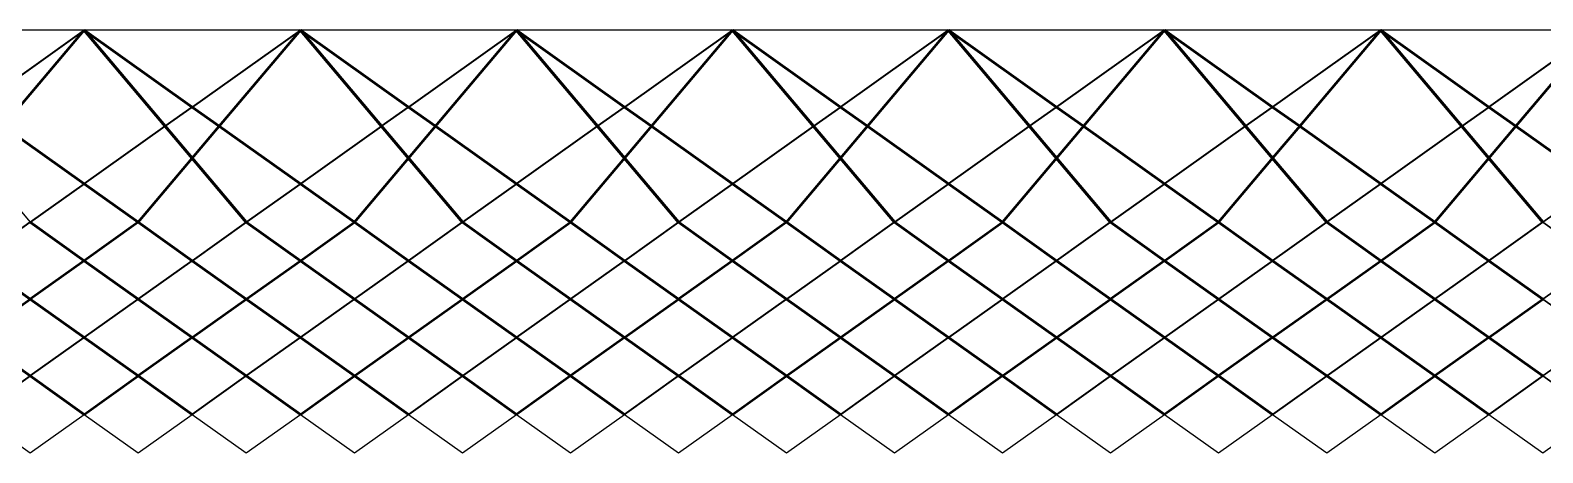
# Model space of a CAD drawing. Extents: x 0 to 143, y 53 to 59.
# Drawn here: x 22.26 to 43.75, y 52.94 to 58.95 of the extents above; entities that cross this region are included whole.
import ezdxf

# ---------------------------------------------------------------- set-up
doc = ezdxf.new("R2010")
doc.units = 0
doc.header["$MEASUREMENT"] = 0
doc.layers.add('Concrete bases', color=31, linetype='CONTINUOUS')
doc.layers.add('Faces', color=7, linetype='CONTINUOUS')
for name, color, linetype, lineweight in [('Tendons 1 internal', 50, 'CONTINUOUS', 50), ('Tendons 2 external', 201, 'CONTINUOUS', 35), ('Tendons 3 middle', 170, 'CONTINUOUS', 60)]:
    doc.layers.add(name, color=color, linetype=linetype, lineweight=lineweight)

msp = doc.modelspace()

# ---------------------------------------------------------------- linework, layer by layer
at = {"layer": 'Concrete bases'}
for points in [[(23.025001, 58.948413), (19.955001, 58.948413), (21.490001, 57.856776)], [(23.025001, 58.948413), (21.490001, 57.856776), (21.873751, 57.583867)], [(23.025001, 58.948413), (21.873751, 57.583867), (23.025001, 56.765139), (24.176251, 57.583867)], [(26.095001, 58.948413), (23.025001, 58.948413), (24.560001, 57.856776)], [(23.025001, 58.948413), (24.176251, 57.583867), (24.560001, 57.856776)], [(26.095001, 58.948413), (24.560001, 57.856776), (24.943751, 57.583867)], [(26.095001, 58.948413), (24.943751, 57.583867), (26.095001, 56.765139), (27.246251, 57.583867)], [(26.095001, 58.948413), (27.246251, 57.583866), (27.630001, 57.856776)], [(29.165001, 58.948413), (26.095001, 58.948413), (27.630001, 57.856776)], [(29.165001, 58.948413), (27.630001, 57.856776), (28.013751, 57.583866)], [(29.165001, 58.948413), (28.013751, 57.583866), (29.165001, 56.765139), (30.316251, 57.583866)], [(32.235001, 58.948413), (29.165001, 58.948413), (30.700001, 57.856776)], [(29.165001, 58.948413), (30.316251, 57.583866), (30.700001, 57.856776)], [(32.235001, 58.948413), (30.700001, 57.856776), (31.083751, 57.583866)], [(32.235001, 58.948413), (31.083751, 57.583866), (32.235001, 56.765138), (33.386251, 57.583866)], [(35.305001, 58.948413), (32.235001, 58.948413), (33.770001, 57.856776)], [(32.235001, 58.948413), (33.386251, 57.583866), (33.770001, 57.856776)], [(35.305001, 58.948413), (33.770001, 57.856776), (34.153751, 57.583866)], [(35.305001, 58.948413), (34.153751, 57.583866), (35.305001, 56.765138), (36.456251, 57.583866)], [(35.305001, 58.948413), (36.456251, 57.583866), (36.840001, 57.856776)], [(38.375001, 58.948413), (35.305001, 58.948413), (36.840001, 57.856776)], [(38.375001, 58.948413), (36.840001, 57.856776), (37.223751, 57.583867)], [(38.375001, 58.948413), (37.223751, 57.583867), (38.375001, 56.765139), (39.526251, 57.583867)], [(38.375001, 58.948413), (39.526251, 57.583867), (39.910001, 57.856776)], [(41.445001, 58.948413), (38.375001, 58.948413), (39.910001, 57.856776)], [(41.445001, 58.948413), (39.910001, 57.856776), (40.293751, 57.583867)], [(41.445001, 58.948413), (40.293751, 57.583867), (41.445001, 56.765139), (42.596251, 57.583867)], [(44.515001, 58.948413), (41.445001, 58.948413), (42.980001, 57.856776)], [(41.445001, 58.948413), (42.596251, 57.583867), (42.980001, 57.856776)], [(44.515001, 58.948413), (42.980001, 57.856776), (43.363751, 57.583867)], [(44.515001, 58.948413), (43.363751, 57.583867), (44.515001, 56.765139), (45.666251, 57.583867)], [(24.943751, 57.583867), (24.560001, 57.856776), (24.176251, 57.583867), (24.560001, 57.129018)], [(28.013751, 57.583866), (27.630001, 57.856776), (27.246251, 57.583866), (27.630001, 57.129018)], [(31.083751, 57.583866), (30.700001, 57.856776), (30.316251, 57.583866), (30.700001, 57.129018)], [(34.153751, 57.583866), (33.770001, 57.856776), (33.386251, 57.583866), (33.770001, 57.129018)], [(37.223751, 57.583866), (36.840001, 57.856776), (36.456251, 57.583866), (36.840001, 57.129018)], [(40.293751, 57.583867), (39.910001, 57.856776), (39.526251, 57.583867), (39.910001, 57.129018)], [(43.363751, 57.583867), (42.980001, 57.856776), (42.596251, 57.583867), (42.980001, 57.129018)], [(21.873751, 57.583867), (21.490001, 57.129018), (22.257501, 56.21932), (23.025001, 56.765139)], [(24.560001, 57.129018), (24.176251, 57.583867), (23.025001, 56.765139), (23.792501, 56.21932)], [(26.095001, 56.765139), (24.943751, 57.583867), (24.560001, 57.129018), (25.327501, 56.21932)], [(27.630001, 57.129018), (27.246251, 57.583866), (26.095001, 56.765138), (26.862501, 56.21932)], [(28.013751, 57.583866), (27.630001, 57.129018), (28.397501, 56.21932), (29.165001, 56.765139)], [(30.700001, 57.129018), (30.316251, 57.583866), (29.165001, 56.765139), (29.932501, 56.21932)], [(32.235001, 56.765138), (31.083751, 57.583866), (30.700001, 57.129018), (31.467501, 56.21932)], [(33.770001, 57.129018), (33.386251, 57.583866), (32.235001, 56.765138), (33.002501, 56.21932)], [(35.305001, 56.765138), (34.153751, 57.583866), (33.770001, 57.129018), (34.537501, 56.21932)], [(36.840001, 57.129018), (36.456251, 57.583866), (35.305001, 56.765138), (36.072501, 56.21932)], [(37.223751, 57.583866), (36.840001, 57.129018), (37.607501, 56.21932), (38.375001, 56.765139)], [(39.910001, 57.129018), (39.526251, 57.583867), (38.375001, 56.765139), (39.142501, 56.21932)], [(40.293751, 57.583867), (39.910001, 57.129018), (40.677501, 56.21932), (41.445001, 56.765139)], [(42.980001, 57.129018), (42.596251, 57.583867), (41.445001, 56.765139), (42.212501, 56.21932)], [(44.515001, 56.765139), (43.363751, 57.583867), (42.980001, 57.129018), (43.747501, 56.21932)], [(25.327501, 56.21932), (24.560001, 57.129018), (23.792501, 56.21932), (24.560001, 55.673502)], [(28.397501, 56.21932), (27.630001, 57.129018), (26.862501, 56.21932), (27.630001, 55.673501)], [(31.467501, 56.21932), (30.700001, 57.129018), (29.932501, 56.21932), (30.700001, 55.673501)], [(34.537501, 56.21932), (33.770001, 57.129018), (33.002501, 56.21932), (33.770001, 55.673501)], [(37.607501, 56.21932), (36.840001, 57.129018), (36.072501, 56.21932), (36.840001, 55.673501)], [(40.677501, 56.21932), (39.910001, 57.129018), (39.142501, 56.21932), (39.910001, 55.673502)], [(43.747501, 56.21932), (42.980001, 57.129018), (42.212501, 56.21932), (42.980001, 55.673502)], [(23.025001, 56.765139), (22.257501, 56.21932), (23.025001, 55.673502), (23.792501, 56.21932)], [(26.095001, 56.765138), (25.327501, 56.21932), (26.095001, 55.673501), (26.862501, 56.21932)], [(29.165001, 56.765139), (28.397501, 56.21932), (29.165001, 55.673501), (29.932501, 56.21932)], [(32.235001, 56.765138), (31.467501, 56.21932), (32.235001, 55.673501), (33.002501, 56.21932)], [(35.305001, 56.765138), (34.537501, 56.21932), (35.305001, 55.673501), (36.072501, 56.21932)], [(38.375001, 56.765139), (37.607501, 56.21932), (38.375001, 55.673501), (39.142501, 56.21932)], [(41.445001, 56.765139), (40.677501, 56.21932), (41.445001, 55.673502), (42.212501, 56.21932)], [(44.515001, 56.765139), (43.747501, 56.21932), (44.515001, 55.673501), (45.282501, 56.21932)], [(22.257501, 56.21932), (21.490001, 55.673501), (22.257501, 55.127683), (23.025001, 55.673501)], [(23.792501, 56.21932), (23.025001, 55.673501), (23.792501, 55.127683), (24.560001, 55.673501)], [(25.327501, 56.21932), (24.560001, 55.673501), (25.327501, 55.127683), (26.095001, 55.673501)], [(26.862501, 56.21932), (26.095001, 55.673501), (26.862501, 55.127683), (27.630001, 55.673501)], [(28.397501, 56.21932), (27.630001, 55.673501), (28.397501, 55.127683), (29.165001, 55.673501)], [(29.932501, 56.21932), (29.165001, 55.673501), (29.932501, 55.127683), (30.700001, 55.673501)], [(31.467501, 56.21932), (30.700001, 55.673501), (31.467501, 55.127683), (32.235001, 55.673501)], [(33.002501, 56.21932), (32.235001, 55.673501), (33.002501, 55.127683), (33.770001, 55.673501)], [(34.537501, 56.21932), (33.770001, 55.673501), (34.537501, 55.127683), (35.305001, 55.673501)], [(36.072501, 56.21932), (35.305001, 55.673501), (36.072501, 55.127683), (36.840001, 55.673501)], [(37.607501, 56.21932), (36.840001, 55.673501), (37.607501, 55.127683), (38.375001, 55.673501)], [(39.142501, 56.21932), (38.375001, 55.673501), (39.142501, 55.127683), (39.910001, 55.673501)], [(40.677501, 56.21932), (39.910001, 55.673501), (40.677501, 55.127683), (41.445001, 55.673501)], [(42.212501, 56.21932), (41.445001, 55.673501), (42.212501, 55.127683), (42.980001, 55.673501)], [(43.747501, 56.21932), (42.980001, 55.673501), (43.747501, 55.127682), (44.515001, 55.673501)], [(23.025001, 55.673501), (22.257501, 55.127683), (23.025001, 54.581864), (23.792501, 55.127683)], [(24.560001, 55.673501), (23.792501, 55.127683), (24.560001, 54.581864), (25.327501, 55.127683)], [(26.095001, 55.673501), (25.327501, 55.127683), (26.095001, 54.581864), (26.862501, 55.127683)], [(27.630001, 55.673501), (26.862501, 55.127683), (27.630001, 54.581864), (28.397501, 55.127683)], [(29.165001, 55.673501), (28.397501, 55.127683), (29.165001, 54.581864), (29.932501, 55.127683)], [(30.700001, 55.673501), (29.932501, 55.127683), (30.700001, 54.581864), (31.467501, 55.127683)], [(32.235001, 55.673501), (31.467501, 55.127683), (32.235001, 54.581864), (33.002501, 55.127683)], [(33.770001, 55.673501), (33.002501, 55.127683), (33.770001, 54.581864), (34.537501, 55.127683)], [(35.305001, 55.673501), (34.537501, 55.127683), (35.305001, 54.581864), (36.072501, 55.127683)], [(36.840001, 55.673501), (36.072501, 55.127683), (36.840001, 54.581864), (37.607501, 55.127683)], [(38.375001, 55.673501), (37.607501, 55.127683), (38.375001, 54.581864), (39.142501, 55.127683)], [(39.910001, 55.673501), (39.142501, 55.127683), (39.910001, 54.581864), (40.677501, 55.127683)], [(41.445001, 55.673501), (40.677501, 55.127683), (41.445001, 54.581864), (42.212501, 55.127683)], [(42.980001, 55.673501), (42.212501, 55.127682), (42.980001, 54.581864), (43.747501, 55.127682)], [(44.515001, 55.673501), (43.747501, 55.127682), (44.515001, 54.581864), (45.282501, 55.127682)], [(22.257501, 55.127683), (21.490001, 54.581864), (22.257501, 54.036045), (23.025001, 54.581864)], [(23.792501, 55.127683), (23.025001, 54.581864), (23.792501, 54.036045), (24.560001, 54.581864)], [(25.327501, 55.127683), (24.560001, 54.581864), (25.327501, 54.036045), (26.095001, 54.581864)], [(26.862501, 55.127683), (26.095001, 54.581864), (26.862501, 54.036045), (27.630001, 54.581864)], [(28.397501, 55.127683), (27.630001, 54.581864), (28.397501, 54.036045), (29.165001, 54.581864)], [(29.932501, 55.127683), (29.165001, 54.581864), (29.932501, 54.036045), (30.700001, 54.581864)], [(31.467501, 55.127683), (30.700001, 54.581864), (31.467501, 54.036045), (32.235001, 54.581864)], [(33.002501, 55.127683), (32.235001, 54.581864), (33.002501, 54.036045), (33.770001, 54.581864)], [(34.537501, 55.127683), (33.770001, 54.581864), (34.537501, 54.036045), (35.305001, 54.581864)], [(36.072501, 55.127683), (35.305001, 54.581864), (36.072501, 54.036045), (36.840001, 54.581864)], [(37.607501, 55.127683), (36.840001, 54.581864), (37.607501, 54.036045), (38.375001, 54.581864)], [(39.142501, 55.127683), (38.375001, 54.581864), (39.142501, 54.036045), (39.910001, 54.581864)], [(40.677501, 55.127682), (39.910001, 54.581864), (40.677501, 54.036045), (41.445001, 54.581864)], [(42.212501, 55.127682), (41.445001, 54.581864), (42.212501, 54.036045), (42.980001, 54.581864)], [(43.747501, 55.127682), (42.980001, 54.581864), (43.747501, 54.036045), (44.515001, 54.581864)], [(23.025001, 54.581864), (22.257501, 54.036045), (23.025001, 53.490227), (23.792501, 54.036045)], [(24.560001, 54.581864), (23.792501, 54.036045), (24.560001, 53.490227), (25.327501, 54.036045)], [(26.095001, 54.581864), (25.327501, 54.036045), (26.095001, 53.490227), (26.862501, 54.036045)], [(27.630001, 54.581864), (26.862501, 54.036045), (27.630001, 53.490227), (28.397501, 54.036045)], [(29.165001, 54.581864), (28.397501, 54.036045), (29.165001, 53.490227), (29.932501, 54.036045)], [(30.700001, 54.581864), (29.932501, 54.036045), (30.700001, 53.490227), (31.467501, 54.036045)], [(32.235001, 54.581864), (31.467501, 54.036045), (32.235001, 53.490227), (33.002501, 54.036045)], [(33.770001, 54.581864), (33.002501, 54.036045), (33.770001, 53.490227), (34.537501, 54.036045)], [(35.305001, 54.581864), (34.537501, 54.036045), (35.305001, 53.490227), (36.072501, 54.036045)], [(36.840001, 54.581864), (36.072501, 54.036045), (36.840001, 53.490227), (37.607501, 54.036045)], [(38.375001, 54.581864), (37.607501, 54.036045), (38.375001, 53.490227), (39.142501, 54.036045)], [(39.910001, 54.581864), (39.142501, 54.036045), (39.910001, 53.490227), (40.677501, 54.036045)], [(41.445001, 54.581864), (40.677501, 54.036045), (41.445001, 53.490227), (42.212501, 54.036045)], [(42.980001, 54.581864), (42.212501, 54.036045), (42.980001, 53.490227), (43.747501, 54.036045)], [(44.515001, 54.581864), (43.747501, 54.036045), (44.515001, 53.490227), (45.282501, 54.036045)], [(22.257501, 54.036045), (21.490001, 53.490227), (22.257501, 52.944408), (23.025001, 53.490227)], [(23.792501, 54.036045), (23.025001, 53.490227), (23.792501, 52.944408), (24.560001, 53.490227)], [(25.327501, 54.036045), (24.560001, 53.490227), (25.327501, 52.944408), (26.095001, 53.490227)], [(26.862501, 54.036045), (26.095001, 53.490227), (26.862501, 52.944408), (27.630001, 53.490227)], [(28.397501, 54.036045), (27.630001, 53.490227), (28.397501, 52.944408), (29.165001, 53.490227)], [(29.932501, 54.036045), (29.165001, 53.490227), (29.932501, 52.944408), (30.700001, 53.490227)], [(31.467501, 54.036045), (30.700001, 53.490227), (31.467501, 52.944408), (32.235001, 53.490227)], [(33.002501, 54.036045), (32.235001, 53.490227), (33.002501, 52.944408), (33.770001, 53.490227)], [(34.537501, 54.036045), (33.770001, 53.490227), (34.537501, 52.944408), (35.305001, 53.490227)], [(36.072501, 54.036045), (35.305001, 53.490227), (36.072501, 52.944408), (36.840001, 53.490227)], [(37.607501, 54.036045), (36.840001, 53.490227), (37.607501, 52.944408), (38.375001, 53.490227)], [(39.142501, 54.036045), (38.375001, 53.490227), (39.142501, 52.944408), (39.910001, 53.490227)], [(40.677501, 54.036045), (39.910001, 53.490227), (40.677501, 52.944408), (41.445001, 53.490227)], [(42.212501, 54.036045), (41.445001, 53.490227), (42.212501, 52.944408), (42.980001, 53.490227)], [(43.747501, 54.036045), (42.980001, 53.490227), (43.747501, 52.944408), (44.515001, 53.490227)]]:
    msp.add_lwpolyline(points, close=True, dxfattribs=at)
at = {"layer": 'Faces'}
for points in [[(23.025001, 58.948413), (19.955001, 58.948413), (21.490001, 57.856776)], [(23.025001, 58.948413), (21.490001, 57.856776), (21.873751, 57.583867)], [(23.025001, 58.948413), (21.873751, 57.583867), (23.025001, 56.765139), (24.176251, 57.583867)], [(26.095001, 58.948413), (23.025001, 58.948413), (24.560001, 57.856776)], [(23.025001, 58.948413), (24.176251, 57.583867), (24.560001, 57.856776)], [(26.095001, 58.948413), (24.560001, 57.856776), (24.943751, 57.583867)], [(26.095001, 58.948413), (24.943751, 57.583867), (26.095001, 56.765139), (27.246251, 57.583867)], [(26.095001, 58.948413), (27.246251, 57.583866), (27.630001, 57.856776)], [(29.165001, 58.948413), (26.095001, 58.948413), (27.630001, 57.856776)], [(29.165001, 58.948413), (27.630001, 57.856776), (28.013751, 57.583866)], [(29.165001, 58.948413), (28.013751, 57.583866), (29.165001, 56.765139), (30.316251, 57.583866)], [(32.235001, 58.948413), (29.165001, 58.948413), (30.700001, 57.856776)], [(29.165001, 58.948413), (30.316251, 57.583866), (30.700001, 57.856776)], [(32.235001, 58.948413), (30.700001, 57.856776), (31.083751, 57.583866)], [(32.235001, 58.948413), (31.083751, 57.583866), (32.235001, 56.765138), (33.386251, 57.583866)], [(35.305001, 58.948413), (32.235001, 58.948413), (33.770001, 57.856776)], [(32.235001, 58.948413), (33.386251, 57.583866), (33.770001, 57.856776)], [(35.305001, 58.948413), (33.770001, 57.856776), (34.153751, 57.583866)], [(35.305001, 58.948413), (34.153751, 57.583866), (35.305001, 56.765138), (36.456251, 57.583866)], [(35.305001, 58.948413), (36.456251, 57.583866), (36.840001, 57.856776)], [(38.375001, 58.948413), (35.305001, 58.948413), (36.840001, 57.856776)], [(38.375001, 58.948413), (36.840001, 57.856776), (37.223751, 57.583867)], [(38.375001, 58.948413), (37.223751, 57.583867), (38.375001, 56.765139), (39.526251, 57.583867)], [(38.375001, 58.948413), (39.526251, 57.583867), (39.910001, 57.856776)], [(41.445001, 58.948413), (38.375001, 58.948413), (39.910001, 57.856776)], [(41.445001, 58.948413), (39.910001, 57.856776), (40.293751, 57.583867)], [(41.445001, 58.948413), (40.293751, 57.583867), (41.445001, 56.765139), (42.596251, 57.583867)], [(44.515001, 58.948413), (41.445001, 58.948413), (42.980001, 57.856776)], [(41.445001, 58.948413), (42.596251, 57.583867), (42.980001, 57.856776)], [(44.515001, 58.948413), (42.980001, 57.856776), (43.363751, 57.583867)], [(44.515001, 58.948413), (43.363751, 57.583867), (44.515001, 56.765139), (45.666251, 57.583867)], [(24.943751, 57.583867), (24.560001, 57.856776), (24.176251, 57.583867), (24.560001, 57.129018)], [(28.013751, 57.583866), (27.630001, 57.856776), (27.246251, 57.583866), (27.630001, 57.129018)], [(31.083751, 57.583866), (30.700001, 57.856776), (30.316251, 57.583866), (30.700001, 57.129018)], [(34.153751, 57.583866), (33.770001, 57.856776), (33.386251, 57.583866), (33.770001, 57.129018)], [(37.223751, 57.583866), (36.840001, 57.856776), (36.456251, 57.583866), (36.840001, 57.129018)], [(40.293751, 57.583867), (39.910001, 57.856776), (39.526251, 57.583867), (39.910001, 57.129018)], [(43.363751, 57.583867), (42.980001, 57.856776), (42.596251, 57.583867), (42.980001, 57.129018)], [(21.873751, 57.583867), (21.490001, 57.129018), (22.257501, 56.21932), (23.025001, 56.765139)], [(24.560001, 57.129018), (24.176251, 57.583867), (23.025001, 56.765139), (23.792501, 56.21932)], [(26.095001, 56.765139), (24.943751, 57.583867), (24.560001, 57.129018), (25.327501, 56.21932)], [(27.630001, 57.129018), (27.246251, 57.583866), (26.095001, 56.765138), (26.862501, 56.21932)], [(28.013751, 57.583866), (27.630001, 57.129018), (28.397501, 56.21932), (29.165001, 56.765139)], [(30.700001, 57.129018), (30.316251, 57.583866), (29.165001, 56.765139), (29.932501, 56.21932)], [(32.235001, 56.765138), (31.083751, 57.583866), (30.700001, 57.129018), (31.467501, 56.21932)], [(33.770001, 57.129018), (33.386251, 57.583866), (32.235001, 56.765138), (33.002501, 56.21932)], [(35.305001, 56.765138), (34.153751, 57.583866), (33.770001, 57.129018), (34.537501, 56.21932)], [(36.840001, 57.129018), (36.456251, 57.583866), (35.305001, 56.765138), (36.072501, 56.21932)], [(37.223751, 57.583866), (36.840001, 57.129018), (37.607501, 56.21932), (38.375001, 56.765139)], [(39.910001, 57.129018), (39.526251, 57.583867), (38.375001, 56.765139), (39.142501, 56.21932)], [(40.293751, 57.583867), (39.910001, 57.129018), (40.677501, 56.21932), (41.445001, 56.765139)], [(42.980001, 57.129018), (42.596251, 57.583867), (41.445001, 56.765139), (42.212501, 56.21932)], [(44.515001, 56.765139), (43.363751, 57.583867), (42.980001, 57.129018), (43.747501, 56.21932)], [(25.327501, 56.21932), (24.560001, 57.129018), (23.792501, 56.21932), (24.560001, 55.673502)], [(28.397501, 56.21932), (27.630001, 57.129018), (26.862501, 56.21932), (27.630001, 55.673501)], [(31.467501, 56.21932), (30.700001, 57.129018), (29.932501, 56.21932), (30.700001, 55.673501)], [(34.537501, 56.21932), (33.770001, 57.129018), (33.002501, 56.21932), (33.770001, 55.673501)], [(37.607501, 56.21932), (36.840001, 57.129018), (36.072501, 56.21932), (36.840001, 55.673501)], [(40.677501, 56.21932), (39.910001, 57.129018), (39.142501, 56.21932), (39.910001, 55.673502)], [(43.747501, 56.21932), (42.980001, 57.129018), (42.212501, 56.21932), (42.980001, 55.673502)], [(23.025001, 56.765139), (22.257501, 56.21932), (23.025001, 55.673502), (23.792501, 56.21932)], [(26.095001, 56.765138), (25.327501, 56.21932), (26.095001, 55.673501), (26.862501, 56.21932)], [(29.165001, 56.765139), (28.397501, 56.21932), (29.165001, 55.673501), (29.932501, 56.21932)], [(32.235001, 56.765138), (31.467501, 56.21932), (32.235001, 55.673501), (33.002501, 56.21932)], [(35.305001, 56.765138), (34.537501, 56.21932), (35.305001, 55.673501), (36.072501, 56.21932)], [(38.375001, 56.765139), (37.607501, 56.21932), (38.375001, 55.673501), (39.142501, 56.21932)], [(41.445001, 56.765139), (40.677501, 56.21932), (41.445001, 55.673502), (42.212501, 56.21932)], [(44.515001, 56.765139), (43.747501, 56.21932), (44.515001, 55.673501), (45.282501, 56.21932)], [(22.257501, 56.21932), (21.490001, 55.673501), (22.257501, 55.127683), (23.025001, 55.673501)], [(23.792501, 56.21932), (23.025001, 55.673501), (23.792501, 55.127683), (24.560001, 55.673501)], [(25.327501, 56.21932), (24.560001, 55.673501), (25.327501, 55.127683), (26.095001, 55.673501)], [(26.862501, 56.21932), (26.095001, 55.673501), (26.862501, 55.127683), (27.630001, 55.673501)], [(28.397501, 56.21932), (27.630001, 55.673501), (28.397501, 55.127683), (29.165001, 55.673501)], [(29.932501, 56.21932), (29.165001, 55.673501), (29.932501, 55.127683), (30.700001, 55.673501)], [(31.467501, 56.21932), (30.700001, 55.673501), (31.467501, 55.127683), (32.235001, 55.673501)], [(33.002501, 56.21932), (32.235001, 55.673501), (33.002501, 55.127683), (33.770001, 55.673501)], [(34.537501, 56.21932), (33.770001, 55.673501), (34.537501, 55.127683), (35.305001, 55.673501)], [(36.072501, 56.21932), (35.305001, 55.673501), (36.072501, 55.127683), (36.840001, 55.673501)], [(37.607501, 56.21932), (36.840001, 55.673501), (37.607501, 55.127683), (38.375001, 55.673501)], [(39.142501, 56.21932), (38.375001, 55.673501), (39.142501, 55.127683), (39.910001, 55.673501)], [(40.677501, 56.21932), (39.910001, 55.673501), (40.677501, 55.127683), (41.445001, 55.673501)], [(42.212501, 56.21932), (41.445001, 55.673501), (42.212501, 55.127683), (42.980001, 55.673501)], [(43.747501, 56.21932), (42.980001, 55.673501), (43.747501, 55.127682), (44.515001, 55.673501)], [(23.025001, 55.673501), (22.257501, 55.127683), (23.025001, 54.581864), (23.792501, 55.127683)], [(24.560001, 55.673501), (23.792501, 55.127683), (24.560001, 54.581864), (25.327501, 55.127683)], [(26.095001, 55.673501), (25.327501, 55.127683), (26.095001, 54.581864), (26.862501, 55.127683)], [(27.630001, 55.673501), (26.862501, 55.127683), (27.630001, 54.581864), (28.397501, 55.127683)], [(29.165001, 55.673501), (28.397501, 55.127683), (29.165001, 54.581864), (29.932501, 55.127683)], [(30.700001, 55.673501), (29.932501, 55.127683), (30.700001, 54.581864), (31.467501, 55.127683)], [(32.235001, 55.673501), (31.467501, 55.127683), (32.235001, 54.581864), (33.002501, 55.127683)], [(33.770001, 55.673501), (33.002501, 55.127683), (33.770001, 54.581864), (34.537501, 55.127683)], [(35.305001, 55.673501), (34.537501, 55.127683), (35.305001, 54.581864), (36.072501, 55.127683)], [(36.840001, 55.673501), (36.072501, 55.127683), (36.840001, 54.581864), (37.607501, 55.127683)], [(38.375001, 55.673501), (37.607501, 55.127683), (38.375001, 54.581864), (39.142501, 55.127683)], [(39.910001, 55.673501), (39.142501, 55.127683), (39.910001, 54.581864), (40.677501, 55.127683)], [(41.445001, 55.673501), (40.677501, 55.127683), (41.445001, 54.581864), (42.212501, 55.127683)], [(42.980001, 55.673501), (42.212501, 55.127682), (42.980001, 54.581864), (43.747501, 55.127682)], [(44.515001, 55.673501), (43.747501, 55.127682), (44.515001, 54.581864), (45.282501, 55.127682)], [(22.257501, 55.127683), (21.490001, 54.581864), (22.257501, 54.036045), (23.025001, 54.581864)], [(23.792501, 55.127683), (23.025001, 54.581864), (23.792501, 54.036045), (24.560001, 54.581864)], [(25.327501, 55.127683), (24.560001, 54.581864), (25.327501, 54.036045), (26.095001, 54.581864)], [(26.862501, 55.127683), (26.095001, 54.581864), (26.862501, 54.036045), (27.630001, 54.581864)], [(28.397501, 55.127683), (27.630001, 54.581864), (28.397501, 54.036045), (29.165001, 54.581864)], [(29.932501, 55.127683), (29.165001, 54.581864), (29.932501, 54.036045), (30.700001, 54.581864)], [(31.467501, 55.127683), (30.700001, 54.581864), (31.467501, 54.036045), (32.235001, 54.581864)], [(33.002501, 55.127683), (32.235001, 54.581864), (33.002501, 54.036045), (33.770001, 54.581864)], [(34.537501, 55.127683), (33.770001, 54.581864), (34.537501, 54.036045), (35.305001, 54.581864)], [(36.072501, 55.127683), (35.305001, 54.581864), (36.072501, 54.036045), (36.840001, 54.581864)], [(37.607501, 55.127683), (36.840001, 54.581864), (37.607501, 54.036045), (38.375001, 54.581864)], [(39.142501, 55.127683), (38.375001, 54.581864), (39.142501, 54.036045), (39.910001, 54.581864)], [(40.677501, 55.127682), (39.910001, 54.581864), (40.677501, 54.036045), (41.445001, 54.581864)], [(42.212501, 55.127682), (41.445001, 54.581864), (42.212501, 54.036045), (42.980001, 54.581864)], [(43.747501, 55.127682), (42.980001, 54.581864), (43.747501, 54.036045), (44.515001, 54.581864)], [(23.025001, 54.581864), (22.257501, 54.036045), (23.025001, 53.490227), (23.792501, 54.036045)], [(24.560001, 54.581864), (23.792501, 54.036045), (24.560001, 53.490227), (25.327501, 54.036045)], [(26.095001, 54.581864), (25.327501, 54.036045), (26.095001, 53.490227), (26.862501, 54.036045)], [(27.630001, 54.581864), (26.862501, 54.036045), (27.630001, 53.490227), (28.397501, 54.036045)], [(29.165001, 54.581864), (28.397501, 54.036045), (29.165001, 53.490227), (29.932501, 54.036045)], [(30.700001, 54.581864), (29.932501, 54.036045), (30.700001, 53.490227), (31.467501, 54.036045)], [(32.235001, 54.581864), (31.467501, 54.036045), (32.235001, 53.490227), (33.002501, 54.036045)], [(33.770001, 54.581864), (33.002501, 54.036045), (33.770001, 53.490227), (34.537501, 54.036045)], [(35.305001, 54.581864), (34.537501, 54.036045), (35.305001, 53.490227), (36.072501, 54.036045)], [(36.840001, 54.581864), (36.072501, 54.036045), (36.840001, 53.490227), (37.607501, 54.036045)], [(38.375001, 54.581864), (37.607501, 54.036045), (38.375001, 53.490227), (39.142501, 54.036045)], [(39.910001, 54.581864), (39.142501, 54.036045), (39.910001, 53.490227), (40.677501, 54.036045)], [(41.445001, 54.581864), (40.677501, 54.036045), (41.445001, 53.490227), (42.212501, 54.036045)], [(42.980001, 54.581864), (42.212501, 54.036045), (42.980001, 53.490227), (43.747501, 54.036045)], [(44.515001, 54.581864), (43.747501, 54.036045), (44.515001, 53.490227), (45.282501, 54.036045)], [(22.257501, 54.036045), (21.490001, 53.490227), (22.257501, 52.944408), (23.025001, 53.490227)], [(23.792501, 54.036045), (23.025001, 53.490227), (23.792501, 52.944408), (24.560001, 53.490227)], [(25.327501, 54.036045), (24.560001, 53.490227), (25.327501, 52.944408), (26.095001, 53.490227)], [(26.862501, 54.036045), (26.095001, 53.490227), (26.862501, 52.944408), (27.630001, 53.490227)], [(28.397501, 54.036045), (27.630001, 53.490227), (28.397501, 52.944408), (29.165001, 53.490227)], [(29.932501, 54.036045), (29.165001, 53.490227), (29.932501, 52.944408), (30.700001, 53.490227)], [(31.467501, 54.036045), (30.700001, 53.490227), (31.467501, 52.944408), (32.235001, 53.490227)], [(33.002501, 54.036045), (32.235001, 53.490227), (33.002501, 52.944408), (33.770001, 53.490227)], [(34.537501, 54.036045), (33.770001, 53.490227), (34.537501, 52.944408), (35.305001, 53.490227)], [(36.072501, 54.036045), (35.305001, 53.490227), (36.072501, 52.944408), (36.840001, 53.490227)], [(37.607501, 54.036045), (36.840001, 53.490227), (37.607501, 52.944408), (38.375001, 53.490227)], [(39.142501, 54.036045), (38.375001, 53.490227), (39.142501, 52.944408), (39.910001, 53.490227)], [(40.677501, 54.036045), (39.910001, 53.490227), (40.677501, 52.944408), (41.445001, 53.490227)], [(42.212501, 54.036045), (41.445001, 53.490227), (42.212501, 52.944408), (42.980001, 53.490227)], [(43.747501, 54.036045), (42.980001, 53.490227), (43.747501, 52.944408), (44.515001, 53.490227)]]:
    msp.add_3dface(points, dxfattribs=at)
at = {"layer": 'Tendons 1 internal', "color": 1, "linetype": 'Continuous', "ltscale": 250}
for p, q in [((21.873752, 57.583866, 0.4), (23.025002, 58.948413, 0.4)), ((26.095002, 58.948413, 0.4), (24.943752, 57.583866, 0.4)), ((28.013752, 57.583866, 0.4), (29.165002, 58.948412, 0.4)), ((32.235002, 58.948412, 0.4), (31.083752, 57.583866, 0.4)), ((35.305002, 58.948412, 0.4), (34.153752, 57.583866, 0.4)), ((38.375002, 58.948412, 0.4), (37.223752, 57.583866, 0.4)), ((41.445002, 58.948412, 0.4), (40.293752, 57.583866, 0.4)), ((44.515002, 58.948412, 0.4), (43.363752, 57.583866, 0.4))]:
    msp.add_line(p, q, dxfattribs=at)
at = {"layer": 'Tendons 1 internal', "linetype": 'Continuous', "ltscale": 250}
for p, q in [((24.560002, 57.129017, 0.4), (24.943752, 57.583866, 0.4)), ((27.630002, 57.129017, 0.4), (28.013752, 57.583866, 0.4)), ((31.083752, 57.583866, 0.4), (30.700002, 57.129017, 0.4)), ((33.770002, 57.129017, 0.4), (34.153752, 57.583866, 0.4)), ((37.223752, 57.583866, 0.4), (36.840002, 57.129017, 0.4)), ((40.293752, 57.583866, 0.4), (39.910002, 57.129017, 0.4)), ((42.980002, 57.129017, 0.4), (43.363752, 57.583866, 0.4)), ((23.792502, 56.21932, 0.4), (24.560002, 57.129017, 0.4)), ((26.862502, 56.219319, 0.4), (27.630002, 57.129017, 0.4)), ((30.700002, 57.129017, 0.4), (29.932502, 56.219319, 0.4)), ((33.002502, 56.219319, 0.4), (33.770002, 57.129017, 0.4)), ((36.840002, 57.129017, 0.4), (36.072502, 56.219319, 0.4)), ((39.910002, 57.129017, 0.4), (39.142502, 56.219319, 0.4)), ((42.980002, 57.129017, 0.4), (42.212502, 56.219319, 0.4)), ((23.792502, 56.219319, 0.4), (23.025002, 55.673501, 0.4)), ((26.095002, 55.673501, 0.4), (26.862502, 56.219319, 0.4)), ((29.165002, 55.673501, 0.4), (29.932502, 56.219319, 0.4)), ((33.002502, 56.219319, 0.4), (32.235002, 55.6735, 0.4)), ((35.305002, 55.6735, 0.4), (36.072502, 56.219319, 0.4)), ((38.375002, 55.6735, 0.4), (39.142502, 56.219319, 0.4)), ((41.445002, 55.673501, 0.4), (42.212502, 56.219319, 0.4)), ((23.025002, 55.673501, 0.4), (22.257502, 55.127682, 0.4)), ((25.327502, 55.127682, 0.4), (26.095002, 55.673501, 0.4)), ((28.397502, 55.127682, 0.4), (29.165002, 55.673501, 0.4)), ((32.235002, 55.6735, 0.4), (31.467502, 55.127682, 0.4)), ((35.305002, 55.6735, 0.4), (34.537502, 55.127682, 0.4)), ((38.375002, 55.6735, 0.4), (37.607502, 55.127682, 0.4)), ((40.677502, 55.127682, 0.4), (41.445002, 55.6735, 0.4)), ((21.490002, 54.581863, 0.4), (22.257502, 55.127682, 0.4)), ((24.560002, 54.581863, 0.4), (25.327502, 55.127682, 0.4)), ((27.630002, 54.581863, 0.4), (28.397502, 55.127682, 0.4)), ((30.700002, 54.581863, 0.4), (31.467502, 55.127682, 0.4)), ((33.770002, 54.581863, 0.4), (34.537502, 55.127682, 0.4)), ((36.840002, 54.581863, 0.4), (37.607502, 55.127682, 0.4)), ((39.910002, 54.581863, 0.4), (40.677502, 55.127682, 0.4)), ((42.980002, 54.581863, 0.4), (43.747502, 55.127682, 0.4)), ((24.560002, 54.581863, 0.4), (23.792502, 54.036045, 0.4)), ((26.862502, 54.036045, 0.4), (27.630002, 54.581863, 0.4)), ((30.700002, 54.581863, 0.4), (29.932502, 54.036045, 0.4)), ((33.002502, 54.036045, 0.4), (33.770002, 54.581863, 0.4)), ((36.072502, 54.036045, 0.4), (36.840002, 54.581863, 0.4)), ((39.910002, 54.581863, 0.4), (39.142502, 54.036044, 0.4)), ((42.980002, 54.581863, 0.4), (42.212502, 54.036044, 0.4)), ((23.025002, 53.490226, 0.4), (23.792502, 54.036045, 0.4)), ((26.095002, 53.490226, 0.4), (26.862502, 54.036045, 0.4)), ((29.932502, 54.036045, 0.4), (29.165002, 53.490226, 0.4)), ((32.235002, 53.490226, 0.4), (33.002502, 54.036045, 0.4)), ((36.072502, 54.036045, 0.4), (35.305002, 53.490226, 0.4)), ((39.142502, 54.036044, 0.4), (38.375002, 53.490226, 0.4)), ((41.445002, 53.490226, 0.4), (42.212502, 54.036044, 0.4))]:
    msp.add_line(p, q, dxfattribs=at)
at = {"layer": 'Tendons 2 external', "color": 1, "linetype": 'Continuous', "ltscale": 250}
for p, q in [((23.025002, 58.948413, 0.9), (21.490002, 57.856775, 0.9)), ((26.095002, 58.948413, 0.9), (24.560002, 57.856775, 0.9)), ((29.165002, 58.948412, 0.9), (27.630002, 57.856775, 0.9)), ((32.235002, 58.948412, 0.9), (30.700002, 57.856775, 0.9)), ((33.770002, 57.856775, 0.9), (35.305002, 58.948412, 0.9)), ((36.840002, 57.856775, 0.9), (38.375002, 58.948412, 0.9)), ((39.910002, 57.856775, 0.9), (41.445002, 58.948412, 0.9)), ((42.980002, 57.856775, 0.9), (44.515002, 58.948412, 0.9))]:
    msp.add_line(p, q, dxfattribs=at)
at = {"layer": 'Tendons 2 external', "linetype": 'Continuous', "ltscale": 250}
for p, q in [((24.176252, 57.583866, 0.9), (24.560002, 57.856775, 0.9)), ((27.246252, 57.583866, 0.9), (27.630002, 57.856775, 0.9)), ((30.316252, 57.583866, 0.9), (30.700002, 57.856775, 0.9)), ((33.770002, 57.856775, 0.9), (33.386252, 57.583866, 0.9)), ((36.456252, 57.583866, 0.9), (36.840002, 57.856775, 0.9)), ((39.526252, 57.583866, 0.9), (39.910002, 57.856775, 0.9)), ((42.980002, 57.856775, 0.9), (42.596252, 57.583866, 0.9)), ((23.025002, 56.765138, 0.9), (24.176252, 57.583866, 0.9)), ((27.246252, 57.583866, 0.9), (26.095002, 56.765138, 0.9)), ((29.165002, 56.765138, 0.9), (30.316252, 57.583866, 0.9)), ((33.386252, 57.583866, 0.9), (32.235002, 56.765138, 0.9)), ((35.305002, 56.765138, 0.9), (36.456252, 57.583866, 0.9)), ((38.375001, 56.765138, 0.9), (39.526252, 57.583866, 0.9)), ((41.445002, 56.765138, 0.9), (42.596252, 57.583866, 0.9)), ((23.025002, 56.765138, 0.9), (22.257502, 56.219319, 0.9)), ((26.095002, 56.765138, 0.9), (25.327502, 56.219319, 0.9)), ((29.165002, 56.765138, 0.9), (28.397502, 56.219319, 0.9)), ((32.235002, 56.765138, 0.9), (31.467502, 56.219319, 0.9)), ((35.305002, 56.765138, 0.9), (34.537502, 56.219319, 0.9)), ((38.375002, 56.765138, 0.9), (37.607502, 56.219319, 0.9)), ((40.677502, 56.219319, 0.9), (41.445002, 56.765138, 0.9)), ((21.490002, 55.673501, 0.9), (22.257502, 56.219319, 0.9)), ((25.327502, 56.219319, 0.9), (24.560002, 55.673501, 0.9)), ((27.630002, 55.6735, 0.9), (28.397502, 56.219319, 0.9)), ((31.467502, 56.219319, 0.9), (30.700002, 55.6735, 0.9)), ((33.770001, 55.673501, 0.9), (34.537501, 56.219319, 0.9)), ((36.840002, 55.6735, 0.9), (37.607502, 56.219319, 0.9)), ((39.910002, 55.673501, 0.9), (40.677502, 56.219319, 0.9)), ((42.980002, 55.673501, 0.9), (43.747502, 56.219319, 0.9)), ((23.792502, 55.127682, 0.9), (24.560002, 55.673501, 0.9)), ((26.862502, 55.127682, 0.9), (27.630002, 55.673501, 0.9)), ((29.932502, 55.127682, 0.9), (30.700002, 55.6735, 0.9)), ((33.770002, 55.6735, 0.9), (33.002502, 55.127682, 0.9)), ((36.072502, 55.127682, 0.9), (36.840002, 55.6735, 0.9)), ((39.910002, 55.6735, 0.9), (39.142502, 55.127682, 0.9)), ((42.212502, 55.127682, 0.9), (42.980002, 55.6735, 0.9)), ((23.025002, 54.581863, 0.9), (23.792502, 55.127682, 0.9)), ((26.095002, 54.581863, 0.9), (26.862502, 55.127682, 0.9)), ((29.165002, 54.581863, 0.9), (29.932502, 55.127682, 0.9)), ((32.235002, 54.581863, 0.9), (33.002502, 55.127682, 0.9)), ((36.072502, 55.127682, 0.9), (35.305002, 54.581863, 0.9)), ((39.142502, 55.127682, 0.9), (38.375002, 54.581863, 0.9)), ((42.212502, 55.127682, 0.9), (41.445002, 54.581863, 0.9)), ((22.257502, 54.036045, 0.9), (23.025002, 54.581863, 0.9)), ((25.327502, 54.036045, 0.9), (26.095002, 54.581863, 0.9)), ((29.165002, 54.581863, 0.9), (28.397502, 54.036045, 0.9)), ((32.235002, 54.581863, 0.9), (31.467502, 54.036045, 0.9)), ((34.537502, 54.036044, 0.9), (35.305002, 54.581863, 0.9)), ((38.375002, 54.581863, 0.9), (37.607502, 54.036044, 0.9)), ((41.445002, 54.581863, 0.9), (40.677502, 54.036044, 0.9)), ((22.257502, 54.036045, 0.9), (21.490002, 53.490226, 0.9)), ((24.560002, 53.490226, 0.9), (25.327502, 54.036045, 0.9)), ((28.397502, 54.036045, 0.9), (27.630002, 53.490226, 0.9)), ((30.700002, 53.490226, 0.9), (31.467502, 54.036045, 0.9)), ((34.537502, 54.036044, 0.9), (33.770002, 53.490226, 0.9)), ((37.607502, 54.036044, 0.9), (36.840002, 53.490226, 0.9)), ((40.677502, 54.036044, 0.9), (39.910002, 53.490226, 0.9)), ((43.747502, 54.036044, 0.9), (42.980002, 53.490226, 0.9))]:
    msp.add_line(p, q, dxfattribs=at)
at = {"layer": 'Tendons 3 middle', "color": 1, "linetype": 'Continuous', "ltscale": 250}
for p, q in [((23.025002, 58.948411, 0.65), (24.560002, 57.856774, 0.65)), ((24.176252, 57.583865, 0.65), (23.025002, 58.948411, 0.65)), ((26.095002, 58.948411, 0.65), (27.630002, 57.856774, 0.65)), ((27.246252, 57.583865, 0.65), (26.095002, 58.948411, 0.65)), ((30.700002, 57.856774, 0.65), (29.165002, 58.948411, 0.65)), ((30.316252, 57.583864, 0.65), (29.165002, 58.948411, 0.65)), ((33.770002, 57.856774, 0.65), (32.235002, 58.948411, 0.65)), ((33.386252, 57.583864, 0.65), (32.235002, 58.948411, 0.65)), ((35.305001, 58.948411, 0.65), (36.840001, 57.856774, 0.65)), ((36.456252, 57.583864, 0.65), (35.305002, 58.948411, 0.65)), ((39.910002, 57.856774, 0.65), (38.375001, 58.948411, 0.65)), ((39.526251, 57.583865, 0.65), (38.375001, 58.948411, 0.65)), ((41.445002, 58.948411, 0.65), (42.980002, 57.856774, 0.65)), ((42.596252, 57.583865, 0.65), (41.445002, 58.948411, 0.65))]:
    msp.add_line(p, q, dxfattribs=at)
at = {"layer": 'Tendons 3 middle', "linetype": 'Continuous', "ltscale": 250}
for p, q in [((24.560002, 57.856774, 0.65), (24.943752, 57.583865, 0.65)), ((28.013752, 57.583864, 0.65), (27.630002, 57.856774, 0.65)), ((31.083752, 57.583864, 0.65), (30.700002, 57.856774, 0.65)), ((34.153752, 57.583864, 0.65), (33.770002, 57.856774, 0.65)), ((36.840001, 57.856774, 0.65), (37.223751, 57.583865, 0.65)), ((39.910002, 57.856774, 0.65), (40.293752, 57.583865, 0.65)), ((43.363751, 57.583865, 0.65), (42.980001, 57.856774, 0.65)), ((23.025001, 56.765137, 0.65), (21.873752, 57.583865, 0.65)), ((24.560001, 57.129016, 0.65), (24.176252, 57.583865, 0.65)), ((24.943752, 57.583865, 0.65), (26.095002, 56.765137, 0.65)), ((27.630002, 57.129016, 0.65), (27.246252, 57.583864, 0.65)), ((29.165002, 56.765137, 0.65), (28.013752, 57.583864, 0.65)), ((30.316252, 57.583864, 0.65), (30.700002, 57.129016, 0.65)), ((32.235002, 56.765136, 0.65), (31.083752, 57.583864, 0.65)), ((33.386252, 57.583864, 0.65), (33.770002, 57.129016, 0.65)), ((35.305002, 56.765136, 0.65), (34.153752, 57.583864, 0.65)), ((36.840002, 57.129016, 0.65), (36.456252, 57.583864, 0.65)), ((38.375002, 56.765137, 0.65), (37.223752, 57.583864, 0.65)), ((39.526251, 57.583865, 0.65), (39.910001, 57.129016, 0.65)), ((41.445001, 56.765137, 0.65), (40.293752, 57.583865, 0.65)), ((42.980001, 57.129016, 0.65), (42.596251, 57.583865, 0.65)), ((44.515002, 56.765137, 0.65), (43.363751, 57.583865, 0.65)), ((25.327502, 56.219318, 0.65), (24.560001, 57.129016, 0.65)), ((28.397502, 56.219318, 0.65), (27.630002, 57.129016, 0.65)), ((31.467502, 56.219318, 0.65), (30.700002, 57.129016, 0.65)), ((33.770002, 57.129016, 0.65), (34.537502, 56.219318, 0.65)), ((36.840002, 57.129016, 0.65), (37.607502, 56.219318, 0.65)), ((39.910001, 57.129016, 0.65), (40.677501, 56.219318, 0.65)), ((42.980001, 57.129016, 0.65), (43.747501, 56.219318, 0.65)), ((23.792501, 56.219318, 0.65), (23.025001, 56.765137, 0.65)), ((26.862502, 56.219318, 0.65), (26.095002, 56.765136, 0.65)), ((29.165002, 56.765137, 0.65), (29.932502, 56.219318, 0.65)), ((33.002502, 56.219318, 0.65), (32.235002, 56.765136, 0.65)), ((35.305002, 56.765136, 0.65), (36.072502, 56.219318, 0.65)), ((39.142502, 56.219318, 0.65), (38.375002, 56.765137, 0.65)), ((42.212501, 56.219318, 0.65), (41.445001, 56.765137, 0.65)), ((23.025002, 55.673499, 0.65), (22.257502, 56.219318, 0.65)), ((23.792501, 56.219318, 0.65), (24.560002, 55.6735, 0.65)), ((26.095002, 55.673499, 0.65), (25.327502, 56.219318, 0.65)), ((26.862502, 56.219318, 0.65), (27.630002, 55.673499, 0.65)), ((29.165002, 55.673499, 0.65), (28.397502, 56.219318, 0.65)), ((30.700002, 55.673499, 0.65), (29.932502, 56.219318, 0.65)), ((31.467502, 56.219318, 0.65), (32.235002, 55.673499, 0.65)), ((33.002501, 56.219318, 0.65), (33.770001, 55.673499, 0.65)), ((34.537502, 56.219318, 0.65), (35.305002, 55.673499, 0.65)), ((36.072502, 56.219318, 0.65), (36.840002, 55.673499, 0.65)), ((38.375002, 55.673499, 0.65), (37.607502, 56.219318, 0.65)), ((39.142501, 56.219318, 0.65), (39.910002, 55.6735, 0.65)), ((41.445002, 55.673499, 0.65), (40.677502, 56.219318, 0.65)), ((42.980002, 55.673499, 0.65), (42.212502, 56.219318, 0.65)), ((22.257502, 55.127681, 0.65), (21.490002, 55.673499, 0.65)), ((23.792502, 55.127681, 0.65), (23.025002, 55.673499, 0.65)), ((24.560002, 55.673499, 0.65), (25.327502, 55.127681, 0.65)), ((26.095002, 55.673499, 0.65), (26.862502, 55.127681, 0.65)), ((28.397502, 55.127681, 0.65), (27.630002, 55.673499, 0.65)), ((29.165002, 55.673499, 0.65), (29.932502, 55.127681, 0.65)), ((31.467502, 55.127681, 0.65), (30.700002, 55.673499, 0.65)), ((32.235002, 55.673499, 0.65), (33.002502, 55.127681, 0.65)), ((34.537502, 55.127681, 0.65), (33.770002, 55.673499, 0.65)), ((36.072502, 55.127681, 0.65), (35.305002, 55.673499, 0.65)), ((37.607502, 55.127681, 0.65), (36.840002, 55.673499, 0.65)), ((39.142502, 55.127681, 0.65), (38.375002, 55.673499, 0.65)), ((40.677502, 55.127681, 0.65), (39.910002, 55.673499, 0.65)), ((41.445002, 55.673499, 0.65), (42.212502, 55.127681, 0.65)), ((42.980002, 55.673499, 0.65), (43.747502, 55.12768, 0.65)), ((23.025002, 54.581862, 0.65), (22.257502, 55.127681, 0.65)), ((23.792502, 55.127681, 0.65), (24.560002, 54.581862, 0.65)), ((25.327502, 55.127681, 0.65), (26.095002, 54.581862, 0.65)), ((27.630002, 54.581862, 0.65), (26.862502, 55.127681, 0.65)), ((28.397502, 55.127681, 0.65), (29.165002, 54.581862, 0.65)), ((29.932502, 55.127681, 0.65), (30.700002, 54.581862, 0.65)), ((31.467502, 55.127681, 0.65), (32.235002, 54.581862, 0.65)), ((33.770002, 54.581862, 0.65), (33.002502, 55.127681, 0.65)), ((35.305002, 54.581862, 0.65), (34.537502, 55.127681, 0.65)), ((36.840002, 54.581862, 0.65), (36.072502, 55.127681, 0.65)), ((38.375002, 54.581862, 0.65), (37.607502, 55.127681, 0.65)), ((39.910002, 54.581862, 0.65), (39.142502, 55.127681, 0.65)), ((40.677502, 55.127681, 0.65), (41.445002, 54.581862, 0.65)), ((42.980002, 54.581862, 0.65), (42.212502, 55.12768, 0.65)), ((22.257502, 54.036043, 0.65), (21.490002, 54.581862, 0.65)), ((23.025002, 54.581862, 0.65), (23.792502, 54.036043, 0.65)), ((24.560002, 54.581862, 0.65), (25.327502, 54.036043, 0.65)), ((26.862502, 54.036043, 0.65), (26.095002, 54.581862, 0.65)), ((28.397502, 54.036043, 0.65), (27.630002, 54.581862, 0.65)), ((29.165002, 54.581862, 0.65), (29.932502, 54.036043, 0.65)), ((30.700002, 54.581862, 0.65), (31.467502, 54.036043, 0.65)), ((32.235002, 54.581862, 0.65), (33.002502, 54.036043, 0.65)), ((33.770002, 54.581862, 0.65), (34.537502, 54.036043, 0.65)), ((36.072502, 54.036043, 0.65), (35.305002, 54.581862, 0.65)), ((36.840002, 54.581862, 0.65), (37.607502, 54.036043, 0.65)), ((39.142502, 54.036043, 0.65), (38.375002, 54.581862, 0.65)), ((40.677502, 54.036043, 0.65), (39.910002, 54.581862, 0.65)), ((42.212502, 54.036043, 0.65), (41.445002, 54.581862, 0.65)), ((42.980002, 54.581862, 0.65), (43.747502, 54.036043, 0.65)), ((23.025002, 53.490225, 0.65), (22.257502, 54.036043, 0.65)), ((24.560002, 53.490225, 0.65), (23.792502, 54.036043, 0.65)), ((26.095002, 53.490225, 0.65), (25.327502, 54.036043, 0.65)), ((27.630002, 53.490225, 0.65), (26.862502, 54.036043, 0.65)), ((29.165002, 53.490225, 0.65), (28.397502, 54.036043, 0.65)), ((30.700002, 53.490225, 0.65), (29.932502, 54.036043, 0.65)), ((31.467502, 54.036043, 0.65), (32.235002, 53.490225, 0.65)), ((33.002502, 54.036043, 0.65), (33.770002, 53.490225, 0.65)), ((35.305002, 53.490225, 0.65), (34.537502, 54.036043, 0.65)), ((36.072502, 54.036043, 0.65), (36.840002, 53.490225, 0.65)), ((38.375002, 53.490225, 0.65), (37.607502, 54.036043, 0.65)), ((39.142502, 54.036043, 0.65), (39.910002, 53.490225, 0.65)), ((40.677502, 54.036043, 0.65), (41.445002, 53.490225, 0.65)), ((42.212502, 54.036043, 0.65), (42.980002, 53.490225, 0.65))]:
    msp.add_line(p, q, dxfattribs=at)

doc.saveas('drawing.dxf')
